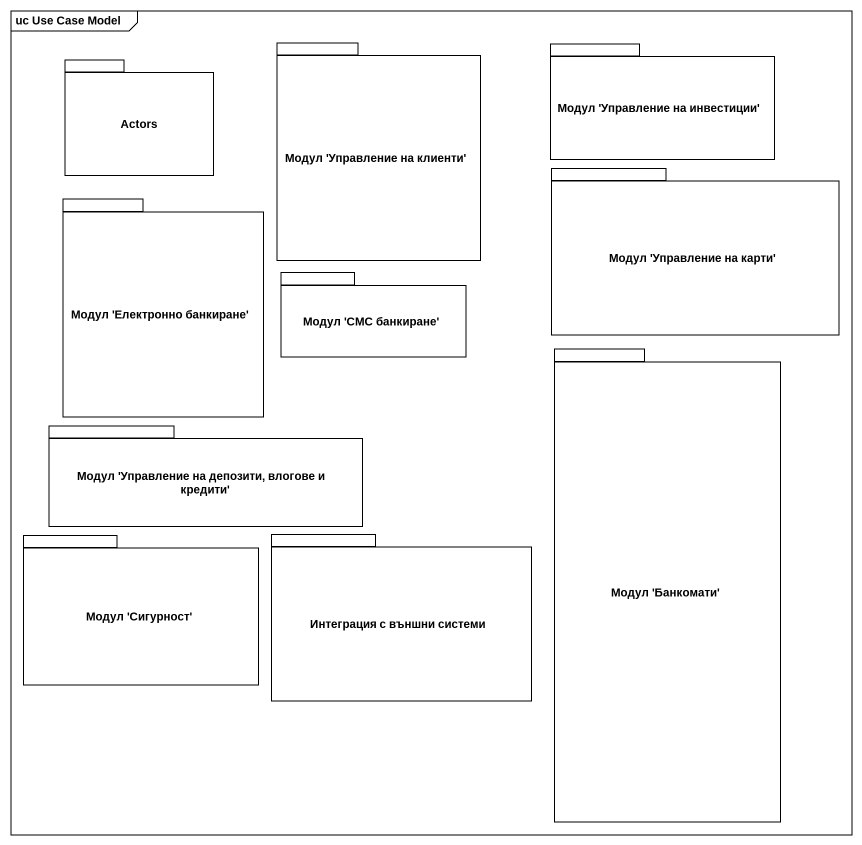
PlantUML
@startuml
mainframe uc Use Case Model
package "Модул 'Управление на клиенти'" as Модул_Управление_на_клиенти {
}
package "Модул 'Управление на инвестиции'" as Модул_Управление_на {
}
package Actors {
}
package "Модул 'Управление на карти'" as Модул_Управление_на_карти {
}
package "Модул 'Електронно банкиране'" as Модул_Електронно_банкиране {
}
package "Модул 'СМС банкиране'" as Модул_СМС_банкиране {
}
package "Модул 'Банкомати'" as Модул_Банкомати {
}
package "Модул 'Управление на депозити, влогове и кредити'" as Модул_Управление_на_2 {
}
package "Модул 'Сигурност'" as Модул_Сигурност {
}
package "Интеграция с външни системи" as Интеграция_с_външни_системи {
}
@enduml
